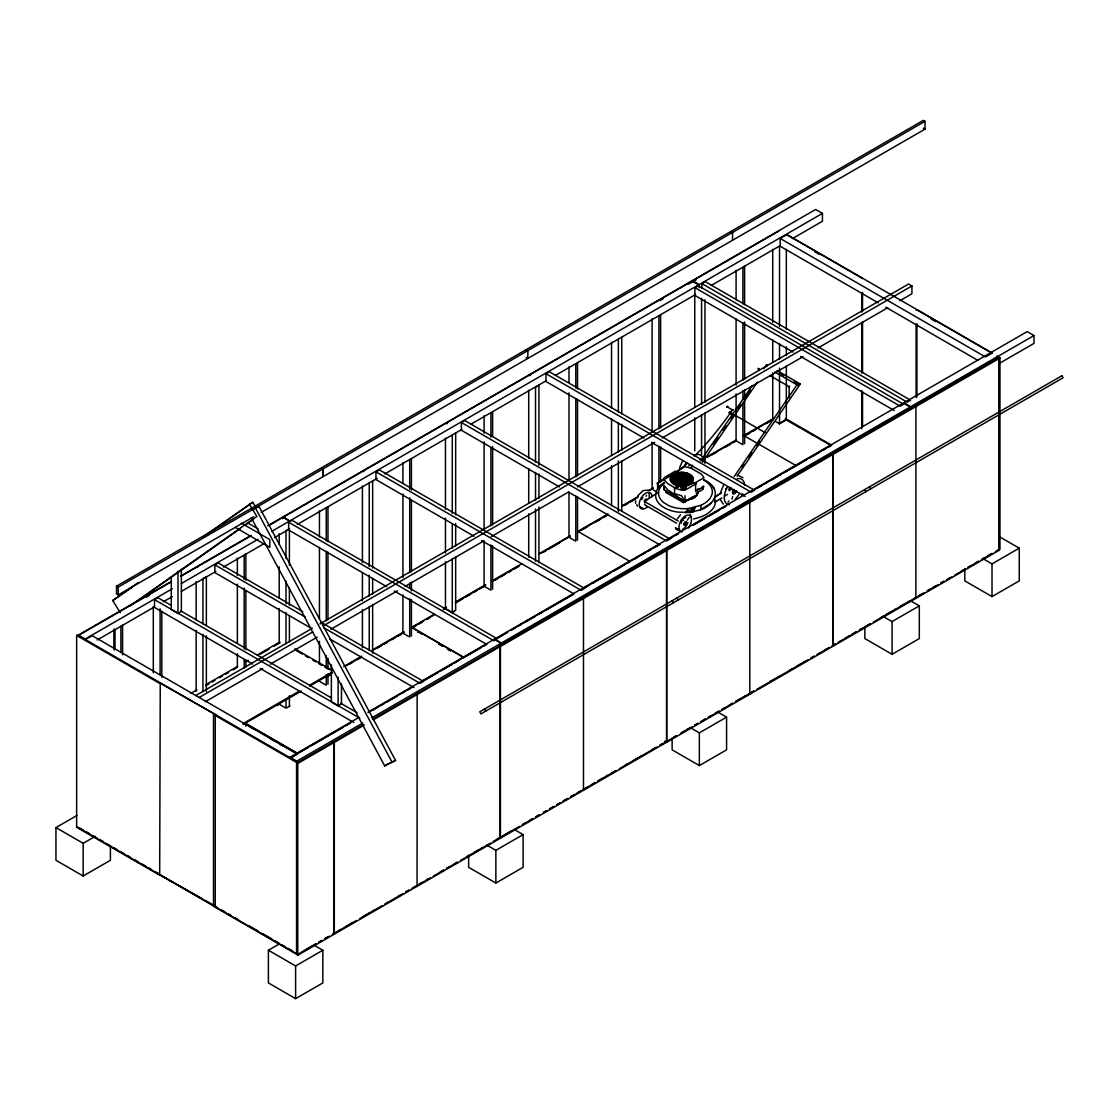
<?xml version="1.0" encoding="UTF-8"?>
<svg xmlns="http://www.w3.org/2000/svg" width="1119" height="1119" viewBox="0 0 1119 1119"><rect width="100%" height="100%" fill="white"/><g stroke="black" fill="none" stroke-linecap="round" stroke-linejoin="round"><path stroke-width="1.5" d="M684.73 486.331A11.456 6.616 0 0 0 689.863 484.625L694.759 482.555L696.48 483.548L685.024 490.164L681.583 490.164L674.547 488.094L680.506 485.968L674.547 487.604L667.623 483.604L664.057 479.547L664.168 477.617L675.414 471.127L677.023 472.064A220.037 108.683 -66.3 0 0 687.514 462.874M732.455 492.584L736.47 490.863A2.895 1.678 -60 0 1 735.519 492.85L735.029 493.381A2.895 1.678 -60 0 1 732.721 493.605L732.525 491.926A2.895 1.678 -60 0 1 733.966 489.423M635.494 503.228L635.76 500.878M649.23 497.675L649.272 493.787A9.12 5.259 -60 0 0 648.642 492.346M732.637 496.374L732.036 499.186M703.655 480.163A26.898 16.184 -2.2 0 1 712.02 494.374L710.047 498.473L706.397 502.179L701.319 505.215L700.522 509.732L690.185 512.516L677.806 512.096A29.947 18.03 -2.2 0 1 655.594 495.227L656.615 490.528L659.609 486.108L664.364 482.247M715.754 500.934L714.733 505.62A29.947 18.03 -2.2 0 1 693.57 518.908M671.456 478.568C673.876 470.414 689.654 470.414 692.06 478.568C689.654 486.723 673.876 486.723 671.456 478.568C678.184 478.834 685.793 477.198 675.54 483.24M680.422 484.415L681.541 479.408M683.094 472.722L681.975 477.603L677.848 473.113M764.976 432.298L764.836 432.591M720.468 492.794L723.517 485.087M679.471 468.134L682.758 460.455M797.301 385.006L800.309 384.027L737.085 476.162M767.2 365.353L766.655 364.626L766.739 366.528M685.555 512.516L695.151 507.397L693.304 511.705L685.555 512.516L688.339 508.558L701.319 505.215M702.214 487.688L702.214 486.695M671.638 477.799C682.912 476.946 683.639 478.303 672.841 481.548M679.093 484.317L681.121 479.338L671.806 480.107M684.422 472.819L682.198 477.519M689.094 517.454L687.276 520.251M646.069 496.235L646.502 495.437M727.238 406.868L732.427 409.862L730.078 413.359L730.973 411.61M677.331 518.852L680.52 514.754M711.474 502.851L700.522 509.732C709.74 507.159 720.412 495.815 712.635 486.611M729.029 412.897L729.714 411.89L733.351 414.128L732.665 415.135L729.42 413.261L729.714 411.89M700.55 460.888L752.15 385.747M763.745 368.85L766.655 364.626M713.251 444.439L718.132 437.319M723.028 430.2L725.951 425.919M730.847 418.8L732.805 415.96M737.687 408.841L740.624 404.574M745.506 397.455L750.401 390.335M702.48 462.147L757.493 382.041M734.246 476.498L797.134 384.642M741.981 466.987L743.939 464.147M748.821 457.028L751.758 452.747M756.654 445.642L759.577 441.362M637.704 496.011L642.907 490.612L648.055 490.192M677.848 484.023L681.975 479.408L683.094 484.415M673.652 474.974C678.198 478.065 683.723 479.729 685.667 473.113M728.077 502.039L728.917 500.906M644.88 503.858L644.88 504.907L676.561 523.188M800.253 384.181L798.295 385.02M690.185 512.516L695.151 507.397M683.975 524.489L686.339 522.097L686.395 523.216A1.832 1.035 -61.6 0 1 685.122 525.007L684.8 525.119A1.832 1.035 -61.6 0 1 684.073 524.797L683.975 524.489A1.832 1.035 -61.6 0 1 684.8 522.279A1.832 1.035 -61.6 0 1 686.339 522.097M684.073 524.797L686.437 522.405M676.603 483.716L680.925 479.282M682.59 477.729L686.912 473.421M687.975 483.24C677.722 477.142 685.304 478.792 692.06 478.568M662.014 485.184L664.392 483.254M687.975 473.883L681.975 477.477M658.07 488.541L657.357 483.128L663.707 479.086M657.552 488.416L657.86 483.254L663.315 479.827M120.279 612.764L112.711 600.539L138.336 582.481M202.371 537.33L252.712 502.263L256.069 507.704M131.734 587.559L112.711 600.539M204.315 536.393L252.712 502.263M130.238 605.743L256.894 516.432L249.341 504.221M136.448 601.784L240.347 528.546M246.04 524.531L253.146 519.51M657.357 483.128L659.049 487.213L664.532 482.876A26.898 16.184 -2.2 0 0 663.749 502.613L668.589 505.55A26.898 16.184 -2.2 0 0 688.339 508.558M721.839 497.899L714.943 502.221L714.747 497.102L721.377 492.906M666.63 477.253L669.568 475.407M658.07 492.332L644.53 501.494L678.156 521.02M714.747 497.102L720.496 493.493M681.359 520.055L685.779 517.286M724.594 496.165L727.35 494.43M253.663 516.74L118.208 594.944L116.516 593.979L116.516 586.16L321.209 467.98L322.901 468.959L322.901 476.764L261.189 512.404M116.516 586.16L118.208 587.125L322.901 468.959M323.223 468.763L925.021 121.314L925.021 129.133L323.223 476.582L323.223 468.763L321.545 467.784L923.343 120.348L925.021 121.314M252.558 509.704L258.923 506.375L395.553 760.458L384.67 765.872L251.355 517.957M160.493 874.694L159.681 875.17L76.638 827.235L76.638 635.452L77.463 634.977L297.388 761.955L296.563 762.417L213.519 714.481L213.519 906.264L296.563 954.199L297.388 953.738M171.543 581.321L78.344 635.13L85.156 639.061L172.34 588.734M180.565 576.117L251.215 535.33M267.749 525.79L691.836 280.939L698.648 284.869L271.553 531.455M171.221 581.852L77.687 635.858L78.498 636.319M181.796 575.739L249.733 536.519M269.371 525.189L279.932 519.09M281.415 518.223L445.991 423.206L446.817 423.681M778.376 231.311L446.201 423.094L447.013 423.569M778.684 230.962L779.495 230.486M146.379 597.14L149.4 595.392M282.24 518.698L285.261 516.95M659.972 300.619L662.994 298.871M688.661 284.044L696.214 279.694M181.362 583.517L258.027 539.26M822.437 213.393L815.625 209.477L692.325 280.659L699.123 284.59L822.437 213.393L822.437 221.254L792.364 238.627M85.408 639.564L92.15 635.676L297.43 754.192L290.688 758.081M252.642 664.085L154.534 607.449L154.534 599.658L157.905 597.714L171.487 605.561M311.446 628.402L214.848 572.62L214.848 564.843L218.219 562.899L302.731 611.701M288.632 522.237L292.003 520.293L497.27 638.809L493.899 640.753L288.632 522.237L288.632 530.028L386.74 586.664M375.956 471.826L379.327 469.882L584.608 588.384L581.237 590.342L375.956 471.826L375.956 479.603L474.064 536.253M461.392 422.506L464.763 420.562L670.029 539.064L666.658 541.023L461.392 422.506L461.392 430.283L559.5 486.933M545.932 373.69L549.303 371.746L754.57 490.262L751.199 492.206L545.932 373.69L545.932 381.481L644.04 438.116M694.927 287.667L698.298 285.723L903.565 404.239L900.208 406.183L694.927 287.667L694.927 295.458L793.035 352.093M701.935 283.625L705.306 281.68L910.572 400.196L907.201 402.141L701.935 283.625L701.935 288.296M780.181 238.445L786.923 234.556L992.189 353.072L985.461 356.961L780.181 238.445L780.181 246.236L878.289 302.871M289.401 528.755L285.988 530.728L285.988 558.549M97.185 639.984L154.31 607.002M163.318 601.798L172.34 596.595M181.362 591.378L215.939 571.417M223.45 567.081L264.042 543.652M274.561 537.568L289.597 528.895M297.318 524.433L377.271 478.275M384.824 473.91L461.769 429.486M470.819 424.269L546.254 380.712M555.304 375.48L695.626 294.479M711.166 285.499L780.335 245.565M171.263 577.446L171.263 609.519L178.005 613.408L181.376 611.464L181.376 569.277M159.681 875.17L160.255 682.632M160.493 682.926L159.681 683.387L76.638 635.452M190.873 693.332L196.902 689.85M205.966 684.618L237.662 666.323M245.201 661.972L248.222 660.224M257.272 654.993L279.918 641.928M205.966 685.569L208.973 683.821M211.995 682.072L215.016 680.338M219.548 677.722L222.569 675.974M225.576 674.239L228.598 672.491M233.13 669.875L236.151 668.141M260.293 654.195L269.357 648.964M273.875 646.348L279.918 642.865M195.825 695.528L312.341 628.263M319.908 623.898L908.558 284.03L911.929 285.974L911.929 293.765L899.83 300.745M199.196 697.473L312.691 631.955M323.279 625.843L911.929 285.974M205.239 701.767L262.741 668.561M270.308 664.196L317.223 637.117M330.846 629.256L397.427 590.804M404.994 586.44L483.688 541.009M491.255 536.644L568.424 492.08M577.502 486.849L654.685 442.285M662.252 437.921L802.98 356.667M818.115 347.925L887.717 307.739M213.519 714.481L214.344 714.006M916.111 310.313L916.923 309.837L992.413 353.422M159.723 682.954L215.799 714.705M788.573 387.02L789.748 386.335M110.403 846.524L110.403 860.287L83.184 876.009L55.95 860.287L55.95 827.584L77.127 815.359M676.268 471.631L684.912 466.637L690.969 468.134L701.347 474.12L704.047 477.687L695.612 482.541L691.374 483.478M664.057 479.547L677.023 472.064M243.187 723.545L299.025 691.304M309.585 685.192L332.231 672.127M243.187 724.483L301.333 691.024M309.585 686.143L332.231 673.065M343.617 666.616L361.731 656.154M372.305 650.055L404.015 631.745M434.41 614.191L411.764 627.269L464.077 657.468L480.68 647.887M443.474 608.96L446.495 607.211M455.545 601.994L485.744 584.552M491.787 581.069L521.986 563.626M538.589 554.045L570.298 535.735M577.852 532.322L577.852 531.385L608.051 513.943M621.632 506.096L638.25 496.514M648.81 490.402L653.342 487.786M704.676 458.161L736.386 439.851M773.453 418.45L743.799 435.571L796.252 465.7M277.12 705.557L280.114 703.823M327.056 676.729L330.077 674.981M345.156 666.267L360.248 657.566M373.83 649.719L404.001 632.305M413.051 627.074L423.611 620.975M426.633 619.227L434.172 614.877M443.236 609.645L446.243 607.911M455.307 602.679L485.478 585.265M493.017 580.901L518.67 566.102M541.302 553.038L569.963 536.477M577.516 532.126L607.687 514.698M622.779 505.998L637.858 497.284M649.929 490.318L652.95 488.569M707.656 456.986L736.134 440.55M743.617 436.228L772.096 419.779M349.66 664.071L352.667 662.322M357.199 659.706L360.22 657.972M376.837 648.377L381.355 645.761M384.377 644.012L387.398 642.278M391.93 639.662L394.951 637.914M397.972 636.179L400.994 634.431M413.275 627.339L416.296 625.591M419.317 623.856L422.325 622.108M426.857 619.492L429.878 617.744M455.545 602.931L463.098 598.567M466.119 596.833L470.651 594.217M473.673 592.469L476.68 590.72M479.701 588.986L484.233 586.37M494.808 580.271L497.829 578.523M500.85 576.775L505.368 574.159M508.39 572.424L511.411 570.676M514.432 568.928L518.964 566.312M543.121 552.366L546.142 550.632M549.163 548.883L559.724 542.785M582.384 529.707L586.902 527.091M595.965 521.86L600.497 519.244M603.519 517.496L606.54 515.761M624.654 505.298L627.675 503.55M630.696 501.816L635.228 499.2M712.23 454.734L716.761 452.118M725.811 446.887L730.343 444.285M733.365 442.537L736.386 440.788M746.765 434.801L749.73 433.081M752.695 431.374L755.661 429.668M766.039 423.667L771.97 420.254M76.638 827.235L77.463 826.759M286.926 707.754L289.933 706.019M451.544 612.708L454.566 610.974M691.892 477.799C686.856 478.582 683.863 476.862 681.975 479.533M778.908 423.709L786.405 419.387M417.681 632.445L419.247 631.536M454.538 611.184L452.272 612.499L452.272 558.577M775.439 421.415L779.523 423.779L785.132 420.576M684.506 488.961L685.611 488.318M55.95 827.584L83.184 843.306L95.283 836.327M696.158 490.094L698.969 488.471M696.158 493.339L703.18 489.283L703.18 486.038L704.047 486.541L695.612 491.409L695.612 482.541M665.777 490.654L665.777 492.402L683.303 502.515L694.228 496.221M685.024 495.717L685.024 501.76L667.623 489.66L664.057 485.604L664.168 489.716L685.024 501.76L696.48 495.144M331.364 664.826L331.364 701.949L338.106 705.837L341.477 703.893L341.477 683.639M359.059 717.349L289.905 757.269L296.717 761.2L362.85 723.014M368.067 712.146L903.397 403.078L910.195 407.008L371.872 717.811M297.388 753.451L350.233 722.944M368.361 712.481L410.631 688.073M422.716 681.093L463.476 657.566M463.686 657.44L486.331 644.362M496.892 638.264L507.466 632.165M510.488 630.417L573.907 593.811M584.468 587.713L659.958 544.114M669.022 538.896L678.086 533.665M693.179 524.937L712.803 513.607M714.314 512.74L726.399 505.76M755.087 489.199L794.336 466.539M795.791 465.7L831.221 445.25M299.291 752.611L308.354 747.38M311.376 745.632L343.085 727.322M346.107 725.588L350.639 722.972M373.284 709.894L377.816 707.278M380.824 705.529L383.845 703.795M386.866 702.047L397.441 695.948M401.973 693.332L404.994 691.584M408.001 689.836L411.023 688.101M423.108 681.121L438.2 672.407M441.222 670.659L451.796 664.56M454.818 662.826L459.349 660.21M483.702 646.139L486.723 644.39M497.298 638.292L507.858 632.193M510.879 630.445L515.411 627.829M518.433 626.094L521.454 624.346M524.475 622.598L535.036 616.499M539.568 613.883L542.589 612.135M545.61 610.401L572.788 594.707M584.873 587.727L589.391 585.125M592.413 583.377L610.54 572.914M613.548 571.166L624.122 565.067M627.144 563.319L630.165 561.584L577.852 531.385M634.697 558.968L637.718 557.22M640.725 555.486L645.257 552.87M648.279 551.121L651.3 549.373M654.321 547.639L660.364 544.142M669.414 538.91L672.435 537.176M675.456 535.428L678.478 533.693M693.584 524.965L705.655 517.999M708.677 516.251L719.251 510.152M722.259 508.404L725.28 506.669M756.99 488.36L761.521 485.744M764.543 483.995L767.564 482.261M770.585 480.513L781.146 474.414M784.167 472.666L794.742 466.567M796.113 465.77L806.491 459.783M809.457 458.063L819.835 452.076M822.801 450.37L825.766 448.649M828.731 446.943L831.697 445.222L785.356 418.478M1033.998 335.546L910.684 406.729L903.872 402.798L1027.186 331.616L1033.998 335.546L1033.998 343.393L999.407 363.367M372.529 719.335L499.298 646.153L500.109 646.628L500.109 838.411L297.766 955.234L296.941 954.759L296.941 762.976L363.479 724.566M499.633 645.957L665.721 550.072M665.917 549.947L998.092 358.178M999.966 357.786L999.155 358.248L999.155 550.03L999.966 549.555L999.966 357.786L996.945 356.038M296.941 762.976L297.766 763.452L364.29 725.042M373.354 719.811L500.109 646.628M666.532 550.534L664.896 549.597L498.808 645.481L500.445 646.432L666.532 550.534L666.532 742.317L500.445 838.215L499.633 837.739M998.917 358.639L997.281 357.702L665.106 549.471L666.742 550.422L998.917 358.639L998.917 550.422L666.742 742.205L665.106 741.254M384.67 765.872L388.041 763.927M213.519 906.264L214.344 905.789L217.366 907.523M313.768 944.995L322.845 950.241L322.845 982.93L295.612 998.652L268.392 982.93L268.392 950.241L278.981 944.128M301.333 952.227L315.95 943.793M318.873 942.1L321.796 940.408M324.72 938.729L327.643 937.037M340.833 929.427L333.28 933.778L334.091 934.253L334.091 742.47L333.28 741.995M343.855 927.679L352.905 922.448M363.479 916.349L374.04 910.237M384.614 904.138L387.636 902.404M398.21 896.291L401.217 894.557M405.749 891.941L408.771 890.192M411.792 888.444L414.813 886.71M417.765 885.003L422.283 882.387M425.304 880.653L428.325 878.905M438.9 872.806L443.432 870.19M446.439 868.442L449.46 866.693M452.482 864.959L457.014 862.343M466.077 857.112L469.099 855.364M473.617 852.748L482.681 847.517M493.255 841.418L499.298 837.935L500.109 838.411M502.655 835.991L511.705 830.76M522.279 824.661L525.301 822.913M529.833 820.297L532.854 818.562M535.875 816.814L538.882 815.066M543.414 812.464L546.436 810.716M549.457 808.967L552.478 807.233M557.01 804.617L560.032 802.869M563.053 801.12L567.571 798.504M570.592 796.77L573.613 795.022M576.635 793.273L581.167 790.657M584.188 788.923L587.209 787.175M590.231 785.44L594.748 782.824M597.77 781.076L608.344 774.977M611.366 773.229L615.898 770.613M624.948 765.382L627.969 763.648M632.501 761.032L641.565 755.801M652.125 749.688L655.147 747.954M659.678 745.338L662.7 743.589M673.47 737.365L676.491 735.631M681.023 733.015L684.045 731.266M687.066 729.532L690.073 727.784M694.605 725.168L697.627 723.42M700.648 721.685L705.18 719.069M708.201 717.321L711.222 715.573M714.244 713.838L718.762 711.222M721.783 709.474L724.804 707.74M727.826 705.991L732.358 703.375M735.379 701.627L745.939 695.528M753.493 691.164L748.961 693.78L749.786 694.256L749.786 502.473L748.149 501.536M770.11 681.583L779.16 676.352M789.734 670.253L792.756 668.505M797.287 665.889L800.295 664.14M803.316 662.406L806.337 660.658M810.869 658.042L813.891 656.307M816.912 654.559L819.933 652.811M824.465 650.195L827.473 648.461M835.096 644.054L832.074 645.803L832.9 646.278L832.9 454.496L831.193 453.587M838.117 642.32L841.138 640.572M844.16 638.823L848.692 636.207M851.699 634.473L856.231 631.857M859.252 630.109L862.273 628.374M865.295 626.626L869.827 624.01M878.877 618.779L883.409 616.163M886.43 614.415L895.494 609.184M900.026 606.568L909.076 601.351M919.58 595.28L922.602 593.532M927.133 590.93L930.155 589.181M933.176 587.433L936.183 585.699M940.715 583.083L943.737 581.334M946.758 579.586L949.779 577.852M960.354 571.739L964.872 569.123M967.893 567.389L970.914 565.641M973.936 563.906L978.468 561.29M981.489 559.542L984.51 557.794M987.531 556.059L992.049 553.443M300.745 952.703L297.738 954.437L124.838 854.51M305.263 950.087L315.81 944.002M318.831 942.268L321.838 940.519M324.86 938.785L329.378 936.169M332.385 934.435L335.406 932.686M338.414 930.952L342.932 928.336M345.953 926.602L356.499 920.517M359.507 918.769L370.053 912.684M373.075 910.95L382.111 905.719M386.628 903.117L403.204 893.549M406.211 891.801L409.232 890.067M413.75 887.451L416.772 885.716M419.779 883.982L424.297 881.366M427.318 879.632L430.325 877.883M433.333 876.149L437.865 873.533M440.872 871.799L443.893 870.064M446.901 868.316L451.419 865.714M454.44 863.966L457.447 862.231M460.455 860.497L464.986 857.881M467.994 856.147L478.54 850.048M481.562 848.314L490.598 843.097M496.794 839.516L519.482 826.409M522.503 824.675L533.092 818.562M536.113 816.814L539.148 815.066M543.68 812.45L546.701 810.702M549.723 808.953L554.269 806.337M557.29 804.589L560.311 802.841M563.347 801.092L567.879 798.476M570.9 796.728L575.446 794.112M578.467 792.364L581.488 790.615M584.51 788.867L589.056 786.251M592.077 784.503L595.098 782.754M598.133 781.006L602.665 778.39M605.687 776.642L616.275 770.529M619.297 768.781L637.452 758.304M640.474 756.556L657.119 746.946M660.14 745.212L670.729 739.099M673.75 737.351L676.771 735.603M681.317 732.987L691.906 726.874M694.927 725.126L697.948 723.378M702.494 720.762L705.516 719.013M708.537 717.265L713.083 714.649M716.104 712.901L719.125 711.152M722.147 709.404L726.693 706.788M729.714 705.04L732.735 703.291M735.77 701.543L740.302 698.927M743.324 697.179L753.912 691.066M756.934 689.318L775.089 678.841M778.111 677.093L808.366 659.637M811.387 657.888L814.408 656.14M818.954 653.524L829.543 647.411M832.564 645.663L835.585 643.915M840.131 641.299L843.153 639.55M846.174 637.802L850.706 635.186M853.741 633.438L856.762 631.689M859.784 629.941L864.33 627.325M867.351 625.577L870.372 623.829M873.393 622.08L877.939 619.464M880.961 617.716L891.549 611.603M894.431 609.939L904.963 603.854M907.985 602.12L924.56 592.552M927.567 590.804L938.114 584.719M941.121 582.985L944.142 581.237M948.66 578.635L951.668 576.9M954.689 575.152L959.207 572.55M962.214 570.802L965.221 569.067M968.243 567.333L972.761 564.717M975.768 562.983L978.789 561.234M981.797 559.5L992.343 553.415M995.351 551.667L998.372 549.933M268.392 950.241L295.612 965.963L322.845 950.241M486.793 845.097L495.871 850.342L523.105 834.62L523.105 867.323L495.871 883.045L468.651 867.323L468.651 855.266M690.283 727.63L699.347 732.861L726.581 717.139L726.581 749.842L699.347 765.564L672.127 749.842L672.127 737.799M883.003 616.345L892.081 621.591L919.314 605.869L919.314 638.571L892.081 654.293L864.861 638.571L864.861 626.528M982.944 558.647L992.021 563.892L1019.255 548.17L1019.255 580.873L992.021 596.595L964.788 580.873L964.788 568.83M659.609 486.108L662.63 484.625M255.929 507.76L258.923 506.375M389.538 763.242L395.553 760.458M673.652 482.163L680.422 479.156M689.863 474.974L682.786 477.673L689.052 474.736M732.525 491.926L735.197 490.779M690.689 475.589L683.429 478.317M789.468 397.553L788.545 397.245L789.468 396.937M672.323 480.82L680.212 478.946M683.317 478.191L691.192 476.316M659.678 487.898L659.049 487.213M683.373 478.317L691.71 477.03M647.216 507.033A9.12 5.259 -60 0 1 639.173 504.361A9.12 5.259 -60 0 1 647.369 492.556L649.132 492.556M671.638 479.338L680.1 478.694M683.429 478.694L691.892 479.338M680.506 486.457L681.765 486.555M671.806 477.03L680.156 478.317M691.71 480.107L683.373 478.82L691.192 480.82M731.225 412.743L730.595 412.379M672.323 476.316L680.324 477.967L672.841 475.589M737.505 475.099L742.918 477.659M683.205 479.044L690.689 481.548M683.094 479.156L689.863 482.163M675.386 527.706L678.492 529.385M675.834 529.119L678.939 530.798M923.343 128.167L925.021 129.133M787.049 234.85L862.539 278.435M814.912 251.887L819.444 254.503M931.204 319.027L935.736 321.643M885.842 307.235L977.908 360.388M730.777 231.521L732.609 232.402L732.469 240.305M915.874 406.589L914.237 405.651L915.929 406.547L915.874 598.371L915.048 597.896M800.589 356.443L894.165 410.477M777.006 370.501L800.239 383.915M780.6 373.97L783.608 375.704M794.168 381.803L797.19 383.537M774.684 371.956L797.134 384.922M769.984 375.606L789.161 386.67L789.161 396.406M999.589 536.826L1019.255 548.17M785.356 419.415L800.309 428.045M801.512 428.549L813.765 435.823M815.108 436.396L830.214 445.11M998.092 549.947L998.917 550.422M733.77 414.534L764.585 432.326M526.084 349.701L527.93 350.583L527.776 358.486L526.084 357.52M699.599 459.447L703.264 461.574M651.58 442.481L745.156 496.5M529.245 375.145L530.056 375.62M910.237 600.637L919.314 605.869M674.477 474.358L680.576 477.883L675.54 473.883M682.94 479.254L689.052 482.779M653.468 490.052L656.182 491.633M648.908 492.43A9.12 5.259 -60 0 1 651.873 495.283L652.083 495.409M640.502 506.977L643.089 508.474M568.55 492.15L659.119 544.435M362.948 471.155L363.773 471.631M581.852 597.546L583.489 598.483L583.489 790.266L582.677 789.79M481.618 540.603L573.683 593.755M717.503 711.908L726.581 717.139M450.915 611.715L445.474 608.568L445.474 561.612M282.967 517.006L289.765 520.936M494.514 639.145L501.326 643.075M282.785 517.104L289.597 521.034M494.346 639.243L501.144 643.173M664.896 741.379L666.532 742.317M394.28 591.028L486.359 644.18M247.677 522.895L258.181 528.965M241.298 523.105L269.833 539.582L269.833 547.359L235.298 527.413M411.554 627.381L463.867 657.594M417.737 631.662L422.227 634.249M438.662 643.747L443.152 646.334M447.628 648.922L450.621 650.643M438.466 643.859L442.942 646.446M447.432 649.034L450.425 650.768M408.351 636.291L402.91 633.144L402.91 594.874M320.845 622.15L423.486 681.415L420.115 683.359L323.517 627.591M214.848 564.843L305.403 617.128M329.559 638.851L414.086 687.653M196.888 567.025L197.713 567.501M416.254 694.102L417.135 694.521L417.065 886.346M294.87 648.824L332.245 670.393M296.367 650.629L302.354 654.083M305.333 655.804L308.326 657.524M312.816 660.112L315.796 661.847M318.789 663.567L321.782 665.301M324.776 667.022L329.252 669.61M319.447 681.331L326.258 685.248L326.258 674.813M180.551 610.792L331.476 697.934M340.54 703.152L357.143 712.747M154.534 599.658L359.814 718.174M260.195 668.449L353.772 722.468M514.027 829.375L523.105 834.62M280.547 704.984L285.988 708.131L285.988 699.431M333.476 741.883L334.301 742.359L334.301 934.127L333.476 933.666M245.467 723.28L297.78 753.479M245.271 723.392L297.584 753.591M249.957 726.804L254.447 729.392M270.672 739.002L275.372 741.477M279.652 744.177L282.841 745.786M416.254 885.884L417.135 886.304M202.287 898.683L159.723 874.736L215.254 906.796L215.254 715.013M205.295 900.417L215.799 906.488M78.959 827.626L83.491 830.242M86.513 831.99L89.534 833.725M92.555 835.473L97.087 838.089M100.109 839.837L103.13 841.572M107.648 844.188L110.669 845.936M113.69 847.684L116.712 849.419M121.244 852.035L124.265 853.783M127.286 855.517L130.308 857.266M134.826 859.882L137.847 861.63M142.379 864.246L145.4 865.98M148.421 867.729L151.443 869.477M155.975 872.093L158.996 873.827M221.898 910.139L224.905 911.887M227.926 913.636L230.948 915.37M235.48 917.986L238.501 919.734M249.075 925.833L258.125 931.064M262.657 933.68L271.721 938.911M274.742 940.659L279.26 943.275M282.282 945.009L285.303 946.758M288.324 948.506L292.856 951.122M94.639 837.082L78.694 827.976M97.661 838.816L121.831 852.776M675.54 497.13L674.519 496.151L676.967 498.151M733.351 414.128L732.665 415.135M723.322 504.096L720.384 499.745M676.603 473.421L680.925 477.729M686.912 483.716L682.59 479.282M682.408 479.464L685.667 484.023M685.527 487.604L685.164 489.199L682.408 489.409A2.294 1.329 0 0 1 681.275 488.094A2.294 1.329 0 0 1 682.954 486.989M758.934 368.724C756.864 366.85 758.976 371.494 759.032 368.934M869.435 486.849L870.638 488.891M864.665 489.59L865.854 491.661M676.939 597.98L678.212 599.994M672.225 600.693L673.428 602.763M484.527 709.068L485.716 711.124M685.024 501.76L681.583 495.717L674.547 493.647L674.547 487.604M255.566 508.32L392.182 762.403M679.093 472.819L681.331 477.645M682.198 479.491L684.422 484.317M690.185 514.502L691.304 517.062M680.422 472.722L681.541 477.477M744.555 485.338L744.303 483.03A14.407 8.309 -60 0 0 737.183 478.708M651.873 495.283L652.027 496.752M992.021 563.892L992.021 596.595M916.923 323.783L916.923 397.007M916.111 324.258L916.111 397.483M892.081 621.591L892.081 654.293M862.539 292.381L862.539 311.558M862.539 322.02L862.539 372.585M862.539 391.762L862.539 426.633M861.728 292.856L861.728 312.033M861.728 322.496L861.728 373.061M861.728 390.489L861.728 428.843M832.83 454.538L832.83 646.306M786.335 249.397L786.335 329.406M786.335 346.792L786.335 355.492M786.335 365.927L786.335 419.849M779.523 246.362L779.523 326.37M779.523 343.771L779.523 359.423M779.523 368.123L779.523 423.779M772.725 249.397L772.725 322.44M772.725 339.84L772.725 362.444M772.725 372.879L772.725 419.849M744.611 266.322L744.611 304.578M744.611 321.978L744.611 379.369M744.611 389.804L744.611 443.725M742.904 267.301L742.904 303.822M742.904 322.957L742.904 380.348M742.904 390.783L742.904 399.483M742.904 402.966L742.904 444.705L736.092 440.774L736.092 393.818M736.092 270.322L736.092 299.892M736.092 319.027L736.092 385.118M704.97 299.794L704.97 402.406M704.97 412.841L704.97 463.28M701.571 298.283L701.571 404.379M701.571 414.813L701.571 454.818M699.347 732.861L699.347 765.564M699.123 284.59L699.123 287.737M694.759 294.353L694.759 407.4M694.759 417.835L694.759 450.887M683.303 500.766L683.303 502.515M681.765 472.624L681.765 477.603M681.765 479.408L681.765 484.513M680.744 479.338L674.477 483.142M666.742 550.422L666.742 742.205M664.168 486.695L664.168 489.716M660.616 314.817L660.616 427.864M660.616 446.999L660.616 481.785M658.909 315.796L658.909 428.843M658.909 446.243L658.909 482.765M652.097 318.817L652.097 431.878M652.097 442.313L652.097 489.269M621.758 337.239L621.758 413.764M621.758 424.199L621.758 450.3M621.758 460.734L621.758 511.173M618.359 339.211L618.359 412.254M618.359 422.688L618.359 452.258M618.359 460.958L618.359 511.397M611.547 342.232L611.547 408.323M611.547 418.758L611.547 455.279M611.547 465.728L611.547 505.718M577.502 362.794L577.502 388.88M577.502 399.315L577.502 475.855M577.502 496.724L577.502 540.197M575.795 363.773L575.795 388.125M575.795 398.56L575.795 476.834M575.795 495.969L575.795 541.19L568.984 537.26L568.984 492.038M568.984 366.808L568.984 382.46M568.984 392.895L568.984 479.855M538.924 465.28L538.924 385.286L535.525 387.244L535.525 462.035M538.924 473.98L538.924 498.333M538.924 507.033L538.924 562.689M535.525 472.47L535.525 500.305M535.525 508.991L535.525 561.178M528.714 390.265L528.714 458.105M528.714 468.539L528.714 503.326M528.714 513.761L528.714 557.248M500.445 646.432L500.445 838.215M495.871 850.342L495.871 883.045M492.612 411.806L492.612 436.158M492.612 446.593L492.612 524.853M492.612 545.722L492.612 589.209M490.919 412.785L490.919 437.137M490.919 447.572L490.919 525.832M490.919 544.967L490.919 590.189L484.107 586.258L484.107 541.037M484.107 415.806L484.107 433.207M484.107 441.907L484.107 530.602M455.671 433.123L455.671 514.88M455.671 523.566L455.671 546.184M455.671 556.619L455.671 610.54M452.272 435.095L452.272 513.355M452.272 523.804L452.272 548.142M445.474 438.116L445.474 509.425M445.474 518.125L445.474 552.912M411.414 458.678L411.414 489.996M411.414 500.431L411.414 571.739M411.414 582.174L411.414 590.874M411.414 599.56L411.414 636.096M409.708 459.671L409.708 489.241M409.708 497.927L409.708 572.718M409.708 583.153L409.708 588.37M409.708 598.805L409.708 637.075M402.91 462.693L402.91 483.562M402.91 493.997L402.91 577.488M372.641 481.072L372.641 568.032M372.641 578.467L372.641 594.119M372.641 604.554L372.641 653.258M369.228 483.03L369.228 566.522M369.228 575.222L369.228 596.091M369.228 606.526L369.228 650.013M362.43 486.066L362.43 562.591M362.43 573.026L362.43 600.861M362.43 609.547L362.43 647.817M338.106 677.149L338.106 705.837M327.965 506.865L327.965 541.652M327.965 552.087L327.965 619.912M327.965 658.182L327.965 668.616M327.965 673.834L327.965 684.268M326.258 507.844L326.258 540.897M326.258 551.331L326.258 620.905M326.258 655.692L326.258 667.861M319.447 510.879L319.447 536.966M319.447 547.401L319.447 618.709M319.447 641.327L319.447 663.931M297.766 763.452L297.766 955.234M296.563 762.417L296.563 954.199M295.612 965.963L295.612 998.652M289.401 530.504L289.401 565.291M289.401 587.895L289.401 605.281M289.401 615.73L289.401 641.816M289.401 695.724L289.401 706.173M285.988 581.167L285.988 603.77M285.988 612.471L285.988 643.775M279.19 533.749L279.19 544.184M279.19 566.801L279.19 598.106M279.19 608.54L279.19 643.327M245.872 580.132L245.872 554.045L244.166 555.038L244.166 579.376M245.872 590.58L245.872 649.705M245.872 660.14L245.872 667.106M245.872 722.762L245.872 726.245M244.166 588.076L244.166 648.95M244.166 659.385L244.166 668.085M237.368 558.059L237.368 575.446M237.368 584.146L237.368 643.285M237.368 653.72L237.368 667.637M206.358 625.409L206.358 576.705L202.945 578.663L202.945 623.884M206.358 635.844L206.358 691.5M202.945 634.319L202.945 691.724M196.147 581.698L196.147 619.954M196.147 630.403L196.147 691.276M178.005 571.222L178.005 613.408M161.807 611.282L161.807 677.373M160.101 608.778L160.101 674.883M153.303 606.596L153.303 672.687M122.6 654.783L122.6 625.213L120.894 626.206L120.894 652.293M118.208 587.125L118.208 594.944M114.67 629.396L114.67 648.572M114.6 629.424L114.6 648.614M114.096 629.228L114.096 650.097M83.184 843.306L83.184 876.009M684.143 486.359A2.294 1.329 0 0 1 685.429 488.402A2.294 1.329 0 0 1 681.667 488.402A2.294 1.329 0 0 1 682.954 486.359M684.073 486.275A2.014 1.161 0 0 1 685.192 488.066A2.014 1.161 0 0 1 681.905 488.066A2.014 1.161 0 0 1 683.024 486.275M684.073 486.527A2.014 1.161 0 0 1 685.192 488.304A2.014 1.161 0 0 1 681.905 488.304A2.014 1.161 0 0 1 683.024 486.527M689.863 474.764A11.456 6.616 0 0 1 691.682 482.751L689.863 484.121A11.456 6.616 0 0 1 681.765 486.052L678.799 485.828A11.456 6.616 0 0 1 670.687 477.729M676.03 473.715A11.456 6.616 0 0 1 678.799 473.043M684.73 473.043A11.456 6.616 0 0 1 687.486 473.715M691.71 477.407A10.309 5.945 0 0 1 684.422 484.695A10.309 5.945 0 0 1 671.806 480.485A10.309 5.945 0 0 1 679.093 473.197M684.422 473.197A10.309 5.945 0 0 1 686.912 473.785M731.029 489.451A1.832 1.063 -60 0 1 731.308 489.059M729.042 490.402A1.832 1.063 -60 0 1 729.182 488.653A1.832 1.063 -60 0 1 730.567 487.38M684.143 486.989A2.294 1.329 0 0 1 685.164 487.338M697.934 491.982A12.435 7.483 -2.2 0 1 685.849 499.969A12.379 7.455 -2.2 0 0 697.822 491.996M692.479 465.154A13.932 8.043 -60 0 1 690.787 467.952M693.822 455.503A14.407 8.309 -60 0 1 703.222 459.419M684.73 466.063A14.407 8.309 -60 0 1 686.465 462.734M726.231 488.318A10.854 6.266 -60 0 1 725.588 489.185M645.509 500.808A1.832 1.063 -60 0 1 647.341 499.606M681.317 523.244A1.832 1.063 -60 0 1 682.128 520.881M683.122 520.377A1.832 1.063 -60 0 1 683.401 520.433M729.98 413.512A220.037 108.683 -66.3 0 1 694.465 456.188M703.753 479.715A29.947 18.03 -2.2 0 1 714.454 489.087M742.694 493.717A14.407 8.309 -60 0 1 741.533 495.941M729.224 504.739A14.407 8.309 -60 0 1 727.322 487.311M641.76 499.633A1.832 1.063 -60 0 1 642.963 497.773M688.297 528.098A9.12 5.147 -61.6 0 0 688.381 515.09A9.12 5.147 -61.6 0 0 678.939 527.175L679.751 530.434A9.12 5.147 -61.6 0 0 682.03 531.819M687.947 522.545A9.12 5.147 -61.6 0 1 682.492 529.525M738.918 494.43A14.407 8.309 -60 0 1 735.169 499.284M688.898 465.938A2.895 1.678 -60 0 1 689.654 464.637M637.41 506.124A9.12 5.259 -60 0 1 636.781 504.669M645.048 502.403A1.832 1.063 -60 0 1 644.768 500.109A1.832 1.063 -60 0 1 646.852 499.536M729.812 490.765A2.895 1.678 -60 0 1 731.197 488.22M692.032 468.511A1.832 1.063 -60 0 1 692.074 468.092M734.218 415.191L735.043 414.631L734.218 415.191M731.504 409.988L733.351 409.638L731.504 409.988M726.777 406.938L727.686 406.365L726.777 406.938M1061.861 375.746L479.729 711.824L480.932 713.894L1063.05 377.802L1061.861 375.746M682.492 487.506A1.483 0.853 0 0 0 684.982 487.115A1.483 0.853 0 0 0 683.163 486.066A1.483 0.853 0 0 0 682.492 487.506M676.03 484.667A11.456 6.616 0 0 0 693.221 478.946A11.456 6.616 0 0 0 676.03 473.211A11.456 6.616 0 0 0 676.03 484.667"/></g></svg>
